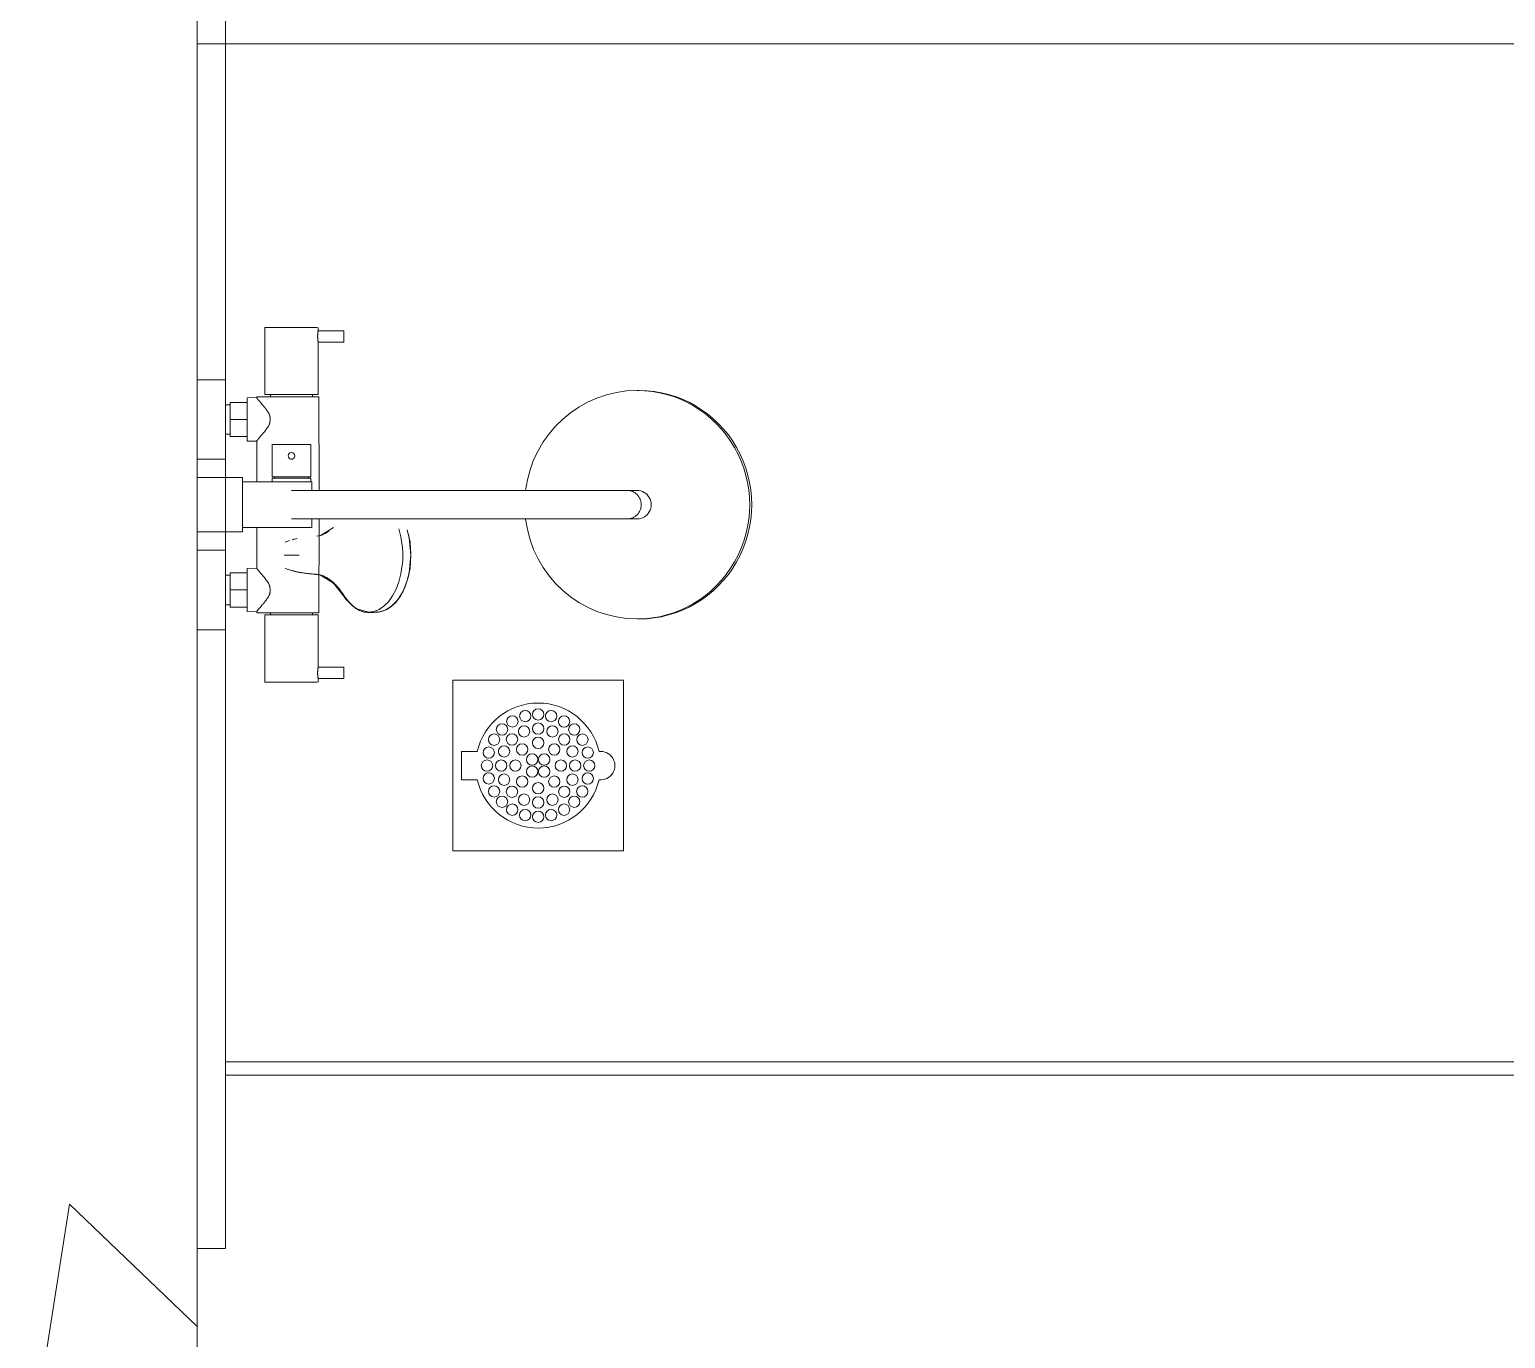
# Model space of a CAD drawing. Header units: millimetres. Extents: x -1834842 to 700335, y -490313101 to 518363.
# Drawn here: x -1241719 to -1240421, y 223440 to 224592 of the extents above; entities that cross this region are included whole.
import ezdxf

# ---------------------------------------------------------------- set-up
doc = ezdxf.new("R2010")
doc.units = ezdxf.units.MM
doc.header["$LTSCALE"] = 0.5
doc.layers.get('0').update_dxf_attribs({"color": 8})
doc.layers.add('0-1', color=8, linetype='Continuous', lineweight=5)
doc.layers.add('A_--------_E-', color=7, linetype='Continuous', lineweight=9)
doc.layers.add('0-LOWER ROOF', color=7, linetype='Continuous')
for name, color, linetype, lineweight, true_color in [('A-_FLOR----_E', 6, 'Continuous', 9, 0xff00ff), ('A-_WALL----_E', 6, 'Continuous', 9, 0xff00ff), ('A-_WALL----_H-2', 9, 'Continuous', 9, 0x808080), ('A-_WALLPRTN_E-1', 6, 'Continuous', 18, 0xff00ff), ('M-_SANIFIXR_E', 6, 'Continuous', 9, 0xff00ff)]:
    doc.layers.add(name, color=color, linetype=linetype, lineweight=lineweight, true_color=true_color)

# ---------------------------------------------------------------- blocks, each defined once
blk = doc.blocks.new('1599_DB_A_BLK3_1STGD_R21_rvt-2-BLK 2 LOWER ROOF PLAN')
at = {"color": 8}
for p, q in [((-167786.4, -127437.9), (-167786.4, -127449.9)), ((-166028.4, -127437.9), (-167786.4, -127437.9)), ((-167786.4, -127449.9), (-166028.4, -127449.9))]:
    blk.add_line(p, q, dxfattribs=at)
at = {"layer": 'A-_FLOR----_E', "color": 8}
blk.add_line((-167811.4, -124302.4), (-167811.4, -129552.4), dxfattribs=at)
at = {"layer": 'A-_WALL----_E', "color": 8}
blk.add_line((-167811.4, -126517.4), (-167811.4, -126542.4), dxfattribs=at)
at = {"layer": 'A-_WALL----_H-2', "color": 8}
for q in [(-167958.8, -127789.1), (-167811.4, -127671)]:
    blk.add_line((-167923.8, -127563.2), q, dxfattribs=at)
at = {"layer": 'A-_WALLPRTN_E-1', "color": 8}
for p, q in [((-167811.4, -124302.4), (-167811.4, -127602.4)), ((-167786.4, -127602.4), (-167786.4, -124302.4)), ((-167811.4, -126542.4), (-167811.4, -129552.4)), ((-167811.4, -126542.4), (-165986.4, -126542.4)), ((-167811.4, -127602.4), (-167786.4, -127602.4))]:
    blk.add_line(p, q, dxfattribs=at)
at = {"layer": 'A_--------_E-', "color": 8}
for p, q in [((-167728.4, -126791.9), (-167751.9, -126791.9)), ((-167751.9, -126791.9), (-167751.9, -126850.9)), ((-167705.7, -126791.9), (-167728.4, -126791.9)), ((-167704.9, -126794.9), (-167704.9, -126791.9)), ((-167682.4, -126794.9), (-167704.9, -126794.9)), ((-167682.4, -126795), (-167682.4, -126794.9)), ((-167682.4, -126794.9), (-167682.4, -126795)), ((-167682.4, -126795), (-167682.4, -126794.9)), ((-167682.4, -126794.9), (-167682.4, -126804.9)), ((-167704.9, -126850.9), (-167704.9, -126804.9)), ((-167704.9, -126804.9), (-167682.4, -126804.9)), ((-167682.4, -126804.9), (-167682.4, -126804.7)), ((-167682.4, -126804.9), (-167682.4, -126804.7)), ((-167682.4, -126804.7), (-167682.4, -126804.9)), ((-167786.4, -126837.9), (-167811.4, -126837.9)), ((-167811.4, -126837.9), (-167811.4, -126907.9)), ((-167786.4, -126907.9), (-167786.4, -126837.9)), ((-167758.9, -126853.7), (-167767.4, -126853.9)), ((-167767.4, -126853.9), (-167767.4, -126891.9)), ((-167758.9, -126852.9), (-167758.9, -126853.7)), ((-167751.9, -126850.9), (-167728.4, -126850.9)), ((-167746.9, -126850.9), (-167746.9, -126852.9)), ((-167728.4, -126850.9), (-167704.9, -126850.9)), ((-167704.4, -126852.9), (-167728.4, -126852.9)), ((-167709.9, -126852.9), (-167709.9, -126850.9)), ((-167704.1, -126935.4), (-167704.4, -126852.9)), ((-167422.5, -126847.4), (-167424.3, -126847.4)), ((-167782.4, -126859.9), (-167786.4, -126859.9)), ((-167782.4, -126872.9), (-167782.4, -126857.9)), ((-167782.4, -126857.9), (-167767.4, -126857.9)), ((-167767.4, -126872.9), (-167782.4, -126872.9)), ((-167782.4, -126887.9), (-167782.4, -126872.9)), ((-167786.4, -126885.9), (-167782.4, -126885.9)), ((-167767.4, -126887.9), (-167782.4, -126887.9)), ((-167767.4, -126891.9), (-167758.9, -126892.1)), ((-167758.9, -126892.1), (-167758.9, -126928)), ((-167728.4, -126894.9), (-167745.4, -126894.9)), ((-167745.4, -126894.9), (-167745.4, -126923.4)), ((-167711.4, -126894.9), (-167728.4, -126894.9)), ((-167711.4, -126923.4), (-167711.4, -126894.9)), ((-167811.4, -126907.9), (-167786.4, -126907.9)), ((-167771.4, -126923.9), (-167811.4, -126923.9)), ((-167811.4, -126923.9), (-167811.4, -126971.9)), ((-167771.4, -126971.9), (-167771.4, -126923.9)), ((-167710.4, -126927.9), (-167771.4, -126927.9)), ((-167745.4, -126923.4), (-167728.4, -126923.4)), ((-167728.4, -126924.4), (-167745.4, -126924.4)), ((-167745.4, -126924.4), (-167745.4, -126927.9)), ((-167743.4, -126923.4), (-167743.4, -126924.4)), ((-167728.4, -126923.4), (-167711.4, -126923.4)), ((-167711.4, -126924.4), (-167728.4, -126924.4)), ((-167713.4, -126924.4), (-167713.4, -126923.4)), ((-167711.4, -126927.9), (-167711.4, -126924.4)), ((-167710.4, -126935.3), (-167710.4, -126927.9)), ((-167728.4, -126935.4), (-167728.3, -126935.4)), ((-167728.3, -126935.4), (-167728.4, -126935.4)), ((-167728.3, -126935.4), (-167728.2, -126935.4)), ((-167728.2, -126935.4), (-167728.3, -126935.4)), ((-167728.2, -126935.4), (-167727.9, -126935.4)), ((-167727.9, -126935.4), (-167728.2, -126935.4)), ((-167727.9, -126935.4), (-167727.6, -126935.4)), ((-167727.6, -126935.4), (-167727.3, -126935.4)), ((-167727.3, -126935.4), (-167726.8, -126935.4)), ((-167726.8, -126935.4), (-167726.3, -126935.4)), ((-167726.3, -126935.4), (-167725.7, -126935.4)), ((-167725.7, -126935.4), (-167725, -126935.4)), ((-167725, -126935.4), (-167724.2, -126935.4)), ((-167724.2, -126935.4), (-167723.4, -126935.4)), ((-167723.4, -126935.4), (-167722.5, -126935.4)), ((-167722.5, -126935.4), (-167721.5, -126935.4)), ((-167721.5, -126935.4), (-167720.4, -126935.4)), ((-167720.4, -126935.4), (-167719.3, -126935.4)), ((-167719.3, -126935.4), (-167718.2, -126935.4)), ((-167718.2, -126935.4), (-167716.9, -126935.4)), ((-167716.9, -126935.4), (-167715.6, -126935.4)), ((-167715.6, -126935.4), (-167714.2, -126935.4)), ((-167714.2, -126935.4), (-167712.8, -126935.4)), ((-167712.8, -126935.4), (-167711.3, -126935.4)), ((-167711.3, -126935.4), (-167709.8, -126935.4)), ((-167709.8, -126935.4), (-167708.2, -126935.4)), ((-167708.2, -126935.4), (-167706.6, -126935.4)), ((-167706.6, -126935.4), (-167704.9, -126935.4)), ((-167704.9, -126935.4), (-167703.2, -126935.4)), ((-167703.2, -126935.4), (-167701.5, -126935.4)), ((-167701.5, -126935.4), (-167699.7, -126935.4)), ((-167699.7, -126935.4), (-167697.8, -126935.4)), ((-167697.8, -126935.4), (-167696, -126935.4)), ((-167696, -126935.4), (-167694.1, -126935.4)), ((-167694.1, -126935.4), (-167692.2, -126935.4)), ((-167692.2, -126935.4), (-167690.3, -126935.4)), ((-167690.3, -126935.4), (-167688.3, -126935.4)), ((-167688.3, -126935.4), (-167686.3, -126935.4)), ((-167686.3, -126935.4), (-167684.4, -126935.4)), ((-167684.4, -126935.4), (-167682.4, -126935.4)), ((-167682.4, -126935.4), (-167680.4, -126935.4)), ((-167680.4, -126935.4), (-167678.4, -126935.4)), ((-167678.4, -126935.4), (-167482.4, -126935.4)), ((-167482.4, -126935.4), (-167482, -126935.4)), ((-167482, -126935.4), (-167480, -126935.4)), ((-167480, -126935.4), (-167478, -126935.4)), ((-167478, -126935.4), (-167476, -126935.4)), ((-167476, -126935.4), (-167473.9, -126935.4)), ((-167473.9, -126935.4), (-167471.9, -126935.4)), ((-167471.9, -126935.4), (-167469.9, -126935.4)), ((-167469.9, -126935.4), (-167468, -126935.4)), ((-167468, -126935.4), (-167466, -126935.4)), ((-167466, -126935.4), (-167464.1, -126935.4)), ((-167464.1, -126935.4), (-167462.2, -126935.4)), ((-167462.2, -126935.4), (-167460.4, -126935.4)), ((-167460.4, -126935.4), (-167458.6, -126935.4)), ((-167458.6, -126935.4), (-167456.8, -126935.4)), ((-167456.8, -126935.4), (-167455, -126935.4)), ((-167455, -126935.4), (-167453.3, -126935.4)), ((-167453.3, -126935.4), (-167451.7, -126935.4)), ((-167451.7, -126935.4), (-167450.1, -126935.4)), ((-167450.1, -126935.4), (-167448.5, -126935.4)), ((-167448.5, -126935.4), (-167447, -126935.4)), ((-167447, -126935.4), (-167445.6, -126935.4)), ((-167445.6, -126935.4), (-167444.2, -126935.4)), ((-167444.2, -126935.4), (-167442.9, -126935.4)), ((-167442.9, -126935.4), (-167441.6, -126935.4)), ((-167441.6, -126935.4), (-167440.4, -126935.4)), ((-167440.4, -126935.4), (-167439.3, -126935.4)), ((-167439.3, -126935.4), (-167438.3, -126935.4)), ((-167438.3, -126935.4), (-167437.3, -126935.4)), ((-167437.3, -126935.4), (-167436.4, -126935.4)), ((-167436.4, -126935.4), (-167435.5, -126935.4)), ((-167435.5, -126935.4), (-167434.8, -126935.4)), ((-167434.8, -126935.4), (-167434.1, -126935.4)), ((-167434.1, -126935.4), (-167433.5, -126935.4)), ((-167433.5, -126935.4), (-167432.9, -126935.4)), ((-167432.9, -126935.4), (-167424.3, -126935.4)), ((-167771.4, -126967.9), (-167710.4, -126967.9)), ((-167758.9, -127003.7), (-167758.9, -126967.7)), ((-167728.4, -126960.4), (-167728.3, -126960.4)), ((-167728.3, -126960.4), (-167728.2, -126960.4)), ((-167728.2, -126960.4), (-167728, -126960.4)), ((-167728, -126960.4), (-167727.7, -126960.4)), ((-167727.7, -126960.4), (-167727.4, -126960.4)), ((-167727.4, -126960.4), (-167726.9, -126960.4)), ((-167726.9, -126960.4), (-167726.4, -126960.4)), ((-167726.4, -126960.4), (-167725.8, -126960.4)), ((-167725.8, -126960.4), (-167725.2, -126960.4)), ((-167725.2, -126960.4), (-167724.4, -126960.4)), ((-167724.4, -126960.4), (-167723.6, -126960.4)), ((-167723.6, -126960.4), (-167722.7, -126960.4)), ((-167722.7, -126960.4), (-167721.8, -126960.4)), ((-167721.8, -126960.4), (-167720.7, -126960.4)), ((-167720.7, -126960.4), (-167719.6, -126960.4)), ((-167719.6, -126960.4), (-167718.5, -126960.4)), ((-167718.5, -126960.4), (-167717.3, -126960.4)), ((-167717.3, -126960.4), (-167716, -126960.4)), ((-167716, -126960.4), (-167714.6, -126960.4)), ((-167714.6, -126960.4), (-167713.2, -126960.4)), ((-167713.2, -126960.4), (-167711.7, -126960.4)), ((-167711.7, -126960.4), (-167710.2, -126960.4)), ((-167710.4, -126967.9), (-167710.4, -126960.5)), ((-167710.2, -126960.4), (-167708.7, -126960.4)), ((-167708.7, -126960.4), (-167707, -126960.4)), ((-167707, -126960.4), (-167705.4, -126960.4)), ((-167705.4, -126960.4), (-167703.7, -126960.4)), ((-167704.1, -126960.4), (-167704.4, -127042.9)), ((-167703.7, -126960.4), (-167701.9, -126960.4)), ((-167702.8, -126975), (-167691.5, -126967.9)), ((-167701.9, -126960.4), (-167700.2, -126960.4)), ((-167700.2, -126960.4), (-167698.3, -126960.4)), ((-167695.6, -126971.2), (-167698.8, -126973.2)), ((-167698.3, -126960.4), (-167696.5, -126960.4)), ((-167696.5, -126960.4), (-167694.6, -126960.4)), ((-167694.6, -126960.4), (-167692.7, -126960.4)), ((-167692.7, -126960.4), (-167690.8, -126960.4)), ((-167690.8, -126960.4), (-167688.8, -126960.4)), ((-167688.8, -126960.4), (-167686.9, -126960.4)), ((-167686.9, -126960.4), (-167684.9, -126960.4)), ((-167684.9, -126960.4), (-167682.9, -126960.4)), ((-167682.9, -126960.4), (-167680.9, -126960.4)), ((-167680.9, -126960.4), (-167678.9, -126960.4)), ((-167678.9, -126960.4), (-167678.4, -126960.4)), ((-167678.4, -126960.4), (-167482.4, -126960.4)), ((-167633.9, -126969), (-167632.1, -126976.1)), ((-167626.5, -126970.1), (-167624.1, -126980.9)), ((-167482.4, -126960.4), (-167480.3, -126960.4)), ((-167480.3, -126960.4), (-167478.3, -126960.4)), ((-167478.3, -126960.4), (-167476.3, -126960.4)), ((-167476.3, -126960.4), (-167474.3, -126960.4)), ((-167474.3, -126960.4), (-167472.2, -126960.4)), ((-167472.2, -126960.4), (-167470.3, -126960.4)), ((-167470.3, -126960.4), (-167468.3, -126960.4)), ((-167468.3, -126960.4), (-167466.3, -126960.4)), ((-167466.3, -126960.4), (-167464.4, -126960.4)), ((-167464.4, -126960.4), (-167462.5, -126960.4)), ((-167462.5, -126960.4), (-167460.7, -126960.4)), ((-167460.7, -126960.4), (-167458.8, -126960.4)), ((-167458.8, -126960.4), (-167457.1, -126960.4)), ((-167457.1, -126960.4), (-167455.3, -126960.4)), ((-167455.3, -126960.4), (-167453.6, -126960.4)), ((-167453.6, -126960.4), (-167451.9, -126960.4)), ((-167451.9, -126960.4), (-167450.3, -126960.4)), ((-167450.3, -126960.4), (-167448.8, -126960.4)), ((-167448.8, -126960.4), (-167447.3, -126960.4)), ((-167447.3, -126960.4), (-167445.8, -126960.4)), ((-167445.8, -126960.4), (-167444.4, -126960.4)), ((-167444.4, -126960.4), (-167443.1, -126960.4)), ((-167443.1, -126960.4), (-167441.8, -126960.4)), ((-167441.8, -126960.4), (-167440.6, -126960.4)), ((-167440.6, -126960.4), (-167439.5, -126960.4)), ((-167439.5, -126960.4), (-167438.4, -126960.4)), ((-167438.4, -126960.4), (-167437.4, -126960.4)), ((-167437.4, -126960.4), (-167436.5, -126960.4)), ((-167436.5, -126960.4), (-167435.7, -126960.4)), ((-167435.7, -126960.4), (-167434.9, -126960.4)), ((-167434.9, -126960.4), (-167434.2, -126960.4)), ((-167434.2, -126960.4), (-167433.6, -126960.4)), ((-167433.6, -126960.4), (-167433, -126960.4)), ((-167433, -126960.4), (-167432.9, -126960.4)), ((-167432.9, -126960.4), (-167424.3, -126960.4)), ((-167811.4, -126971.9), (-167771.4, -126971.9)), ((-167733.9, -126980.8), (-167730, -126979.3)), ((-167727.8, -126978.8), (-167726.4, -126978.3)), ((-167726.4, -126978.3), (-167724.2, -126977.8)), ((-167701.6, -126974.6), (-167706, -126975.5)), ((-167698.8, -126973.2), (-167701.6, -126974.6)), ((-167632.1, -126976.1), (-167630.9, -126983.7)), ((-167625.5, -126974), (-167624.8, -126977)), ((-167624.8, -126977), (-167623.3, -126992.4)), ((-167624.1, -126980.9), (-167623.3, -126992.4)), ((-167811.4, -127057.9), (-167811.4, -126987.9)), ((-167811.4, -126987.9), (-167786.4, -126987.9)), ((-167786.4, -126987.9), (-167786.4, -127057.9)), ((-167730.2, -126992.4), (-167734.9, -126992.4)), ((-167721.6, -126992.4), (-167730.2, -126992.4)), ((-167721.5, -126992.4), (-167721.6, -126992.4)), ((-167623.3, -126992.4), (-167624.8, -127007.7)), ((-167623.3, -126992.4), (-167624.1, -127003.9)), ((-167786.4, -127009.9), (-167782.4, -127009.9)), ((-167767.4, -127007.9), (-167782.4, -127007.9)), ((-167782.4, -127007.9), (-167782.4, -127022.9)), ((-167767.4, -127003.9), (-167758.9, -127003.7)), ((-167767.4, -127041.9), (-167767.4, -127003.9)), ((-167725.5, -127006.7), (-167733.9, -127003.9)), ((-167726.4, -127006.4), (-167727.8, -127005.9)), ((-167724.2, -127007), (-167726.4, -127006.4)), ((-167714.2, -127008.5), (-167725.5, -127006.7)), ((-167721, -127007.5), (-167724.2, -127007)), ((-167716.8, -127008.1), (-167721, -127007.5)), ((-167711, -127008.7), (-167716.8, -127008.1)), ((-167704.6, -127009.4), (-167714.2, -127008.5)), ((-167702.8, -127009.8), (-167711, -127008.7)), ((-167700.8, -127010.5), (-167704.6, -127009.4)), ((-167691.5, -127016.8), (-167702.8, -127009.8)), ((-167632.1, -127008.6), (-167633.9, -127015.7)), ((-167630.9, -127001.1), (-167632.1, -127008.6)), ((-167624.1, -127003.9), (-167626.5, -127014.6)), ((-167624.8, -127007.7), (-167625.5, -127010.8)), ((-167767.4, -127022.9), (-167782.4, -127022.9)), ((-167782.4, -127022.9), (-167782.4, -127037.9)), ((-167697, -127012.6), (-167700.8, -127010.5)), ((-167695.6, -127013.6), (-167697, -127012.6)), ((-167694.7, -127014.2), (-167695.6, -127013.6)), ((-167691, -127017.5), (-167694.7, -127014.2)), ((-167681.6, -127029.4), (-167691.5, -127016.8)), ((-167689.6, -127019.1), (-167691, -127017.5)), ((-167687.7, -127021.4), (-167689.6, -127019.1)), ((-167686.3, -127023.2), (-167687.7, -127021.4)), ((-167636.4, -127022.3), (-167639.5, -127028.2)), ((-167633.9, -127015.7), (-167636.4, -127022.3)), ((-167629, -127021.5), (-167631.2, -127025.8)), ((-167626.5, -127014.6), (-167630.1, -127024)), ((-167626.2, -127013.6), (-167629, -127021.5)), ((-167782.4, -127035.9), (-167786.4, -127035.9)), ((-167680.5, -127030.9), (-167686.3, -127023.2)), ((-167680.5, -127030.9), (-167681.6, -127029.4)), ((-167674.4, -127037.2), (-167680.5, -127030.9)), ((-167671.7, -127039.1), (-167680.5, -127030.9)), ((-167643.1, -127033.2), (-167647.1, -127037.2)), ((-167639.5, -127028.2), (-167643.1, -127033.2)), ((-167634.8, -127031.5), (-167640, -127037)), ((-167635.6, -127032.5), (-167639.5, -127036.4)), ((-167633.5, -127029.6), (-167635.6, -127032.5)), ((-167630.1, -127024), (-167634.8, -127031.5)), ((-167782.4, -127037.9), (-167767.4, -127037.9)), ((-167758.9, -127042.1), (-167767.4, -127041.9)), ((-167758.9, -127042.9), (-167758.9, -127042.1)), ((-167751.9, -127103.9), (-167751.9, -127044.9)), ((-167751.9, -127044.9), (-167728.4, -127044.9)), ((-167746.9, -127044.9), (-167746.9, -127042.9)), ((-167704.4, -127042.9), (-167728.4, -127042.9)), ((-167728.4, -127044.9), (-167704.9, -127044.9)), ((-167709.9, -127042.9), (-167709.9, -127044.9)), ((-167704.9, -127044.9), (-167704.9, -127090.9)), ((-167668.6, -127040.9), (-167674.4, -127037.2)), ((-167660.7, -127042.5), (-167671.7, -127039.1)), ((-167664.4, -127042.3), (-167668.6, -127040.9)), ((-167660.2, -127042.8), (-167664.4, -127042.3)), ((-167656, -127041.9), (-167660.7, -127042.5)), ((-167658.9, -127042.8), (-167660.2, -127042.8)), ((-167652, -127042.3), (-167659.5, -127042.8)), ((-167657.6, -127042.7), (-167658.9, -127042.8)), ((-167656.3, -127042.6), (-167657.6, -127042.7)), ((-167655, -127042.5), (-167656.3, -127042.6)), ((-167651.4, -127040.1), (-167656, -127041.9)), ((-167653.6, -127042.4), (-167655, -127042.5)), ((-167651.8, -127042.3), (-167652, -127042.3)), ((-167645.5, -127040.5), (-167651.8, -127042.3)), ((-167647.1, -127037.2), (-167651.4, -127040.1)), ((-167640, -127037), (-167645.5, -127040.5)), ((-167424.3, -127048.4), (-167422.5, -127048.4)), ((-167786.4, -127057.9), (-167811.4, -127057.9)), ((-167704.9, -127090.9), (-167682.4, -127090.9)), ((-167682.4, -127100.9), (-167704.9, -127100.9)), ((-167704.9, -127100.9), (-167704.9, -127103.9)), ((-167682.4, -127090.9), (-167682.4, -127091)), ((-167682.4, -127100.9), (-167682.4, -127090.9)), ((-167682.4, -127090.9), (-167682.4, -127091)), ((-167682.4, -127091), (-167682.4, -127090.9)), ((-167682.4, -127100.7), (-167682.4, -127100.9)), ((-167682.4, -127100.9), (-167682.4, -127100.7)), ((-167682.4, -127100.7), (-167682.4, -127100.9)), ((-167728.4, -127103.9), (-167751.9, -127103.9)), ((-167705.7, -127103.9), (-167728.4, -127103.9))]:
    blk.add_line(p, q, dxfattribs=at)
for start, end in [(90, 270), (270, 90)]:
    blk.add_arc((-167728.4, -126904.9), 3, start, end, dxfattribs=at)
for centre, major_axis, ratio, start_param, end_param in [((-167424.3, -126947.9), (0, -100.5), 0.984808, 3.141593, 4.586579), ((-167424.3, -126947.9), (0, -100.5), 0.984808, 0, 3.141593), ((-167422.5, -126947.9), (0, -100.5), 0.984808, 0, 3.141593), ((-167424.3, -126947.9), (0, -12.5), 0.984808, 3.141593, 3.29258), ((-167424.3, -126947.9), (0, -12.5), 0.984808, 0, 3.141593), ((-167424.3, -126947.9), (0, -100.5), 0.984808, 4.838199, 6.283185), ((-167424.3, -126947.9), (0, -12.5), 0.984808, 6.132198, 6.283185), ((-167653.6, -126992.4), (0, -50), 0.603332, 1.570796, 1.963495), ((-167653.6, -126992.4), (0, -50), 0.603332, 0, 1.570796)]:
    blk.add_ellipse(centre, major_axis=major_axis, ratio=ratio, start_param=start_param, end_param=end_param, dxfattribs=at)
for points, knots in [([(-167704.9, -126804.9), (-167704.9, -126804.9), (-167704.9, -126804.8), (-167704.9, -126804.6), (-167705, -126804.2), (-167705.1, -126803.7), (-167705.2, -126803.1), (-167705.3, -126802.4), (-167705.3, -126801.6), (-167705.4, -126800.7), (-167705.4, -126799.8), (-167705.4, -126799.1), (-167705.4, -126798.4), (-167705.3, -126797.5), (-167705.2, -126796.6), (-167705.1, -126795.9), (-167704.9, -126795.1), (-167704.9, -126794.9), (-167704.9, -126794.9)], [0, 0, 0, 0, 0.055556, 0.111111, 0.166667, 0.222222, 0.277778, 0.333333, 0.388889, 0.444444, 0.513889, 0.548611, 0.583333, 0.652778, 0.722222, 0.791667, 0.861111, 1, 1, 1, 1]), ([(-167753.6, -126852.9), (-167754.7, -126852.9), (-167756.8, -126852.9), (-167758.9, -126852.9), (-167758.9, -126852.9)], [0.0618589, 0.0618589, 0.0618589, 0.0618589, 0.07922757, 0.09897424, 0.09897424, 0.09897424, 0.09897424]), ([(-167758.9, -126852.9), (-167758.9, -126852.9), (-167756.5, -126852.9), (-167752.7, -126852.9), (-167745.8, -126852.9), (-167734.5, -126852.9), (-167728.4, -126852.9)], [0, 0, 0, 0, 0.01974667, 0.04180364, 0.07040511, 0.09897424, 0.09897424, 0.09897424, 0.09897424]), ([(-167758.9, -126853.7), (-167758.9, -126853.7), (-167758.8, -126853.9), (-167758.5, -126854.4), (-167758.3, -126854.8), (-167758.1, -126855.1), (-167757.8, -126855.4), (-167757.4, -126855.9), (-167756.8, -126856.6), (-167756.1, -126857.4), (-167755.6, -126857.9), (-167755.4, -126858.3), (-167755.1, -126858.6), (-167754.9, -126858.8), (-167754.6, -126859.2), (-167754.1, -126859.8), (-167753.4, -126860.6), (-167752.7, -126861.4), (-167752.2, -126862), (-167751.8, -126862.5), (-167751.5, -126862.9), (-167751.4, -126863.1), (-167751.2, -126863.3), (-167751.1, -126863.5), (-167751, -126863.7), (-167750.7, -126864.1), (-167750.2, -126864.7), (-167749.7, -126865.4), (-167749, -126866.4), (-167748.4, -126867.4), (-167748, -126868.3), (-167747.8, -126868.8), (-167747.6, -126869.3), (-167747.5, -126869.7), (-167747.4, -126870.3), (-167747.2, -126871.3), (-167747.2, -126872.9), (-167747.3, -126874.5), (-167747.4, -126875.5), (-167747.5, -126876.1), (-167747.6, -126876.5), (-167747.8, -126876.9), (-167748, -126877.5), (-167748.4, -126878.4), (-167749, -126879.4), (-167749.7, -126880.4), (-167750.3, -126881.1), (-167750.7, -126881.7), (-167751, -126882.1), (-167751.2, -126882.3), (-167751.3, -126882.5), (-167751.4, -126882.6), (-167751.5, -126882.9), (-167751.8, -126883.3), (-167752.2, -126883.8), (-167752.8, -126884.4), (-167753.4, -126885.2), (-167754.1, -126886), (-167754.7, -126886.6), (-167755, -126887), (-167755.2, -126887.2), (-167755.4, -126887.5), (-167755.7, -126887.8), (-167756.2, -126888.4), (-167756.8, -126889.2), (-167757.4, -126889.9), (-167757.8, -126890.4), (-167758.1, -126890.7), (-167758.3, -126891), (-167758.5, -126891.4), (-167758.9, -126891.9), (-167758.9, -126892.1), (-167758.9, -126892.1)], [-1, -1, -1, -1, -0.944444, -0.916667, -0.902778, -0.888889, -0.875, -0.861111, -0.833333, -0.805556, -0.791667, -0.784722, -0.777778, -0.770833, -0.763889, -0.75, -0.722222, -0.708333, -0.694444, -0.680556, -0.673611, -0.670139, -0.666667, -0.663194, -0.659722, -0.652778, -0.638889, -0.625, -0.611111, -0.583333, -0.569444, -0.5625, -0.555556, -0.548611, -0.541667, -0.527778, -0.5, -0.472222, -0.458333, -0.451389, -0.444444, -0.4375, -0.430556, -0.416667, -0.388889, -0.375, -0.361111, -0.347222, -0.340278, -0.336806, -0.333333, -0.329861, -0.326389, -0.319444, -0.305556, -0.291667, -0.277778, -0.25, -0.236111, -0.229167, -0.222222, -0.215278, -0.208333, -0.194444, -0.166667, -0.138889, -0.125, -0.111111, -0.097222, -0.083333, -0.055556, 0, 0, 0, 0]), ([(-167725.4, -126904.4), (-167725.4, -126904.6), (-167725.4, -126904.9), (-167725.4, -126905.2), (-167725.4, -126905.4), (-167725.4, -126905.4)], [0.4444444, 0.4444444, 0.4444444, 0.4444444, 0.5138889, 0.5486111, 0.5555556, 0.5555556, 0.5555556, 0.5555556]), ([(-167630.4, -126992.4), (-167630.4, -126990.6), (-167630.5, -126987.7), (-167630.8, -126984.8), (-167630.9, -126983.7)], [-1, -1, -1, -1, -0.4, 0, 0, 0, 0]), ([(-167630.9, -127001.1), (-167630.7, -126999.4), (-167630.5, -126996.5), (-167630.4, -126993.5), (-167630.4, -126992.4)], [-1, -1, -1, -1, -0.4, 0, 0, 0, 0]), ([(-167758.9, -127042.1), (-167758.9, -127042.1), (-167758.8, -127041.9), (-167758.5, -127041.4), (-167758.3, -127041), (-167758.1, -127040.7), (-167757.8, -127040.3), (-167757.4, -127039.8), (-167756.8, -127039.1), (-167756.1, -127038.4), (-167755.6, -127037.8), (-167755.4, -127037.5), (-167755.1, -127037.2), (-167754.9, -127036.9), (-167754.6, -127036.6), (-167754.1, -127035.9), (-167753.4, -127035.2), (-167752.7, -127034.4), (-167752.2, -127033.8), (-167751.8, -127033.2), (-167751.5, -127032.8), (-167751.4, -127032.6), (-167751.2, -127032.4), (-167751.1, -127032.3), (-167751, -127032.1), (-167750.7, -127031.7), (-167750.2, -127031.1), (-167749.7, -127030.4), (-167749, -127029.4), (-167748.4, -127028.4), (-167748, -127027.4), (-167747.8, -127026.9), (-167747.6, -127026.5), (-167747.5, -127026.1), (-167747.4, -127025.5), (-167747.2, -127024.4), (-167747.2, -127022.9), (-167747.3, -127021.3), (-167747.4, -127020.2), (-167747.5, -127019.7), (-167747.6, -127019.2), (-167747.8, -127018.8), (-167748, -127018.3), (-167748.4, -127017.3), (-167749, -127016.3), (-167749.7, -127015.4), (-167750.3, -127014.6), (-167750.7, -127014.1), (-167751, -127013.7), (-167751.2, -127013.4), (-167751.3, -127013.3), (-167751.4, -127013.1), (-167751.5, -127012.9), (-167751.8, -127012.5), (-167752.2, -127012), (-167752.8, -127011.3), (-167753.4, -127010.6), (-167754.1, -127009.8), (-167754.7, -127009.2), (-167755, -127008.8), (-167755.2, -127008.5), (-167755.4, -127008.3), (-167755.7, -127007.9), (-167756.2, -127007.3), (-167756.8, -127006.6), (-167757.4, -127005.9), (-167757.8, -127005.4), (-167758.1, -127005), (-167758.3, -127004.7), (-167758.5, -127004.4), (-167758.9, -127003.9), (-167758.9, -127003.7), (-167758.9, -127003.7)], [-1, -1, -1, -1, -0.944444, -0.916667, -0.902778, -0.888889, -0.875, -0.861111, -0.833333, -0.805556, -0.791667, -0.784722, -0.777778, -0.770833, -0.763889, -0.75, -0.722222, -0.708333, -0.694444, -0.680556, -0.673611, -0.670139, -0.666667, -0.663194, -0.659722, -0.652778, -0.638889, -0.625, -0.611111, -0.583333, -0.569444, -0.5625, -0.555556, -0.548611, -0.541667, -0.527778, -0.5, -0.472222, -0.458333, -0.451389, -0.444444, -0.4375, -0.430556, -0.416667, -0.388889, -0.375, -0.361111, -0.347222, -0.340278, -0.336806, -0.333333, -0.329861, -0.326389, -0.319444, -0.305556, -0.291667, -0.277778, -0.25, -0.236111, -0.229167, -0.222222, -0.215278, -0.208333, -0.194444, -0.166667, -0.138889, -0.125, -0.111111, -0.097222, -0.083333, -0.055556, 0, 0, 0, 0]), ([(-167727.1, -127005.9), (-167726.8, -127006.1), (-167725.8, -127006.4), (-167723.6, -127007), (-167720.5, -127007.6), (-167717.1, -127008.1), (-167713.6, -127008.5), (-167711, -127008.8), (-167708.6, -127009), (-167706.6, -127009.1), (-167704.5, -127009.3), (-167702.5, -127009.7), (-167700.8, -127010.3), (-167699.5, -127010.9), (-167698.1, -127011.6), (-167696.2, -127012.8), (-167693.8, -127014.5), (-167690.8, -127017), (-167688.1, -127019.8), (-167685.6, -127023), (-167683.3, -127026.4), (-167681, -127029.8), (-167678.6, -127032.8), (-167675.4, -127036.2), (-167671.2, -127039.7), (-167665.8, -127042.2), (-167662.1, -127042.8), (-167660.2, -127042.8)], [0, 0, 0, 0, 0.1, 0.2, 0.3, 0.4, 0.45, 0.5, 0.525, 0.55, 0.575, 0.6, 0.6125, 0.625, 0.6375, 0.65, 0.675, 0.7, 0.725, 0.75, 0.775, 0.8, 0.825, 0.85, 0.9, 0.95, 1, 1, 1, 1]), ([(-167753.6, -127042.9), (-167754.7, -127042.9), (-167756.8, -127042.9), (-167758.9, -127042.9), (-167758.9, -127042.9)], [0.0618589, 0.0618589, 0.0618589, 0.0618589, 0.07922757, 0.09897424, 0.09897424, 0.09897424, 0.09897424]), ([(-167758.9, -127042.9), (-167758.9, -127042.9), (-167756.5, -127042.9), (-167752.7, -127042.9), (-167745.8, -127042.9), (-167734.5, -127042.9), (-167728.4, -127042.9)], [0, 0, 0, 0, 0.01974667, 0.04180364, 0.07040511, 0.09897424, 0.09897424, 0.09897424, 0.09897424]), ([(-167660.2, -127042.8), (-167660.3, -127042.8), (-167660.4, -127042.8), (-167660.6, -127042.6), (-167660.6, -127042.5), (-167660.7, -127042.5)], [-0.9879218, -0.9879218, -0.9879218, -0.9879218, -0.75, -0.5, 0, 0, 0, 0]), ([(-167653.2, -127041.9), (-167653.2, -127042), (-167653.3, -127042.2), (-167653.6, -127042.4), (-167653.7, -127042.4), (-167653.6, -127042.4)], [-1, -1, -1, -1, -0.875, -0.625, 0, 0, 0, 0]), ([(-167704.9, -127090.9), (-167704.9, -127090.9), (-167704.9, -127090.9), (-167704.9, -127091.1), (-167705, -127091.5), (-167705.1, -127092), (-167705.2, -127092.6), (-167705.3, -127093.4), (-167705.3, -127094.2), (-167705.4, -127095.1), (-167705.4, -127095.9), (-167705.4, -127096.6), (-167705.4, -127097.3), (-167705.3, -127098.2), (-167705.2, -127099.1), (-167705.1, -127099.9), (-167704.9, -127100.6), (-167704.9, -127100.9), (-167704.9, -127100.9)], [0, 0, 0, 0, 0.055556, 0.111111, 0.166667, 0.222222, 0.277778, 0.333333, 0.388889, 0.444444, 0.513889, 0.548611, 0.583333, 0.652778, 0.722222, 0.791667, 0.861111, 1, 1, 1, 1])]:
    blk.add_open_spline(points, degree=3, knots=knots, dxfattribs=at)
for points in [[(-167758.7, -126852.9), (-167758.8, -126852.9), (-167758.9, -126852.9), (-167758.9, -126852.9)], [(-167758.9, -126852.9), (-167758.9, -126852.9), (-167758.8, -126852.9), (-167758.7, -126852.9)], [(-167728.4, -126907.9), (-167728.6, -126907.9), (-167728.9, -126907.8), (-167729.2, -126907.8), (-167729.4, -126907.7)], [(-167727.3, -126907.7), (-167727.7, -126907.8), (-167728, -126907.9), (-167728.4, -126907.9)], [(-167432.9, -126935.4), (-167433.5, -126935.4), (-167434.1, -126935.4), (-167434.6, -126935.5)], [(-167432.9, -126960.4), (-167431.3, -126960.4), (-167428.1, -126959.7), (-167424.1, -126956.9), (-167421.3, -126952.8), (-167420.4, -126947.9), (-167421.3, -126943), (-167424.1, -126938.8), (-167428.1, -126936), (-167431.3, -126935.4), (-167432.9, -126935.4)], [(-167434.6, -126960.3), (-167434.1, -126960.3), (-167433.5, -126960.4), (-167432.9, -126960.4)], [(-167723.5, -126977.7), (-167724.3, -126977.9), (-167725.8, -126978.3), (-167726.8, -126978.7), (-167727.1, -126978.8)], [(-167623.5, -126992.4), (-167623.5, -126992.4), (-167623.5, -126992.4), (-167623.4, -126992.4)], [(-167623.5, -126992.4), (-167623.5, -126992.4), (-167623.5, -126992.4), (-167623.4, -126992.4)], [(-167623.4, -126992.4), (-167623.4, -126992.4), (-167623.4, -126992.4), (-167623.4, -126992.4)], [(-167623.4, -126992.4), (-167623.4, -126992.4), (-167623.4, -126992.4), (-167623.4, -126992.4)], [(-167758.7, -127042.9), (-167758.8, -127042.9), (-167758.9, -127042.9), (-167758.9, -127042.9)], [(-167758.9, -127042.9), (-167758.9, -127042.9), (-167758.8, -127042.9), (-167758.7, -127042.9)]]:
    blk.add_open_spline(points, degree=3, dxfattribs=at)
at = {"layer": 'M-_SANIFIXR_E', "color": 8}
for p, q in [((-167586.4, -127102.4), (-167436.4, -127102.4)), ((-167586.4, -127252.4), (-167586.4, -127102.4)), ((-167436.4, -127102.4), (-167436.4, -127252.4)), ((-167578.9, -127164.9), (-167564.9, -127164.9)), ((-167578.9, -127189.9), (-167578.9, -127164.9)), ((-167564.9, -127189.9), (-167578.9, -127189.9)), ((-167436.4, -127252.4), (-167586.4, -127252.4))]:
    blk.add_line(p, q, dxfattribs=at)
for centre in [(-167534.1, -127138.5), (-167522.7, -127133.8), (-167511.4, -127132.4), (-167511.4, -127144.9), (-167500, -127133.8), (-167488.6, -127138.6), (-167550.2, -127154.6), (-167543.2, -127145.6), (-167534.4, -127154.4), (-167523.8, -127147.3), (-167511.4, -127157.4), (-167498.9, -127147.3), (-167488.4, -127154.4), (-167479.6, -127145.6), (-167472.5, -127154.6), (-167554.9, -127166), (-167541.4, -127164.9), (-167525.5, -127163.2), (-167497.2, -127163.2), (-167481.3, -127164.9), (-167467.8, -127166), (-167556.4, -127177.4), (-167543.9, -127177.4), (-167531.4, -127177.4), (-167516.7, -127172.1), (-167516.7, -127182.7), (-167506.1, -127172.1), (-167506.1, -127182.7), (-167491.4, -127177.4), (-167478.9, -127177.4), (-167466.4, -127177.4), (-167554.9, -127188.7), (-167541.4, -127189.8), (-167525.5, -127191.5), (-167497.2, -127191.5), (-167481.3, -127189.8), (-167467.8, -127188.8), (-167550.2, -127200.1), (-167543.2, -127209.2), (-167534.4, -127200.4), (-167523.8, -127207.4), (-167511.4, -127197.4), (-167511.4, -127209.9), (-167498.9, -127207.4), (-167488.4, -127200.4), (-167479.6, -127209.2), (-167472.6, -127200.2), (-167534.2, -127216.2), (-167522.8, -127220.9), (-167511.4, -127222.4), (-167500, -127220.9), (-167488.6, -127216.2)]:
    blk.add_circle(centre, 5, dxfattribs=at)
for centre, radius, start, end in [((-167511.4, -127177.4), 55, 13.05, 166.8634), ((-167456.4, -127177.4), 12.5, 263.475, 96.525), ((-167511.4, -127177.4), 55, 193.1366, 346.95)]:
    blk.add_arc(centre, radius, start, end, dxfattribs=at)
blk = doc.blocks.new('BLK2-LOWER ROOF')
at = {"layer": '0-1'}
blk.add_blockref('1599_DB_A_BLK3_1STGD_R21_rvt-2-BLK 2 LOWER ROOF PLAN', (89296.6, 0), dxfattribs=at)

msp = doc.modelspace()

# ---------------------------------------------------------------- block references
at = {"layer": '0-LOWER ROOF', "color": 6}
msp.add_blockref('BLK2-LOWER ROOF', (-1163057.1, 351121.7), dxfattribs=at)

doc.saveas('drawing.dxf')
